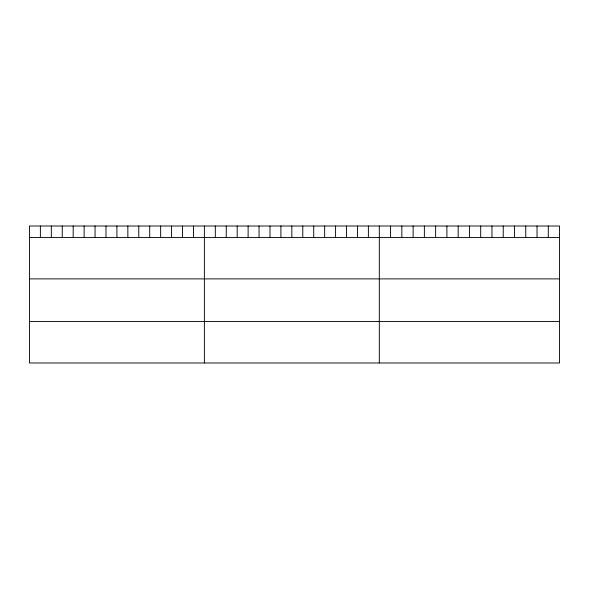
<?xml version="1.0" encoding="UTF-8"?>
<svg xmlns="http://www.w3.org/2000/svg" width="589" height="589" viewBox="0 0 589 589"><rect width="100%" height="100%" fill="white"/><g stroke="black" fill="none" stroke-linecap="round" stroke-linejoin="round"><path stroke-width="0.88" d="M559.55 237.463L559.55 362.986L29.45 362.986L29.45 226.014L559.55 226.014L559.55 237.463L29.45 237.463M29.45 278.884L559.55 278.884M29.45 321.565L559.55 321.565M548.285 226.014L548.285 237.463M537.021 226.014L537.021 237.463M525.756 226.014L525.756 237.463M514.491 226.014L514.491 237.463M503.227 226.014L503.227 237.463M491.962 226.014L491.962 237.463M480.698 226.014L480.698 237.463M469.433 226.014L469.433 237.463M458.168 226.014L458.168 237.463M446.904 226.014L446.904 237.463M435.639 226.014L435.639 237.463M424.374 226.014L424.374 237.463M413.11 226.014L413.11 237.463M401.845 226.014L401.845 237.463M390.581 226.014L390.581 237.463M379.316 226.014L379.316 362.986M368.383 226.014L368.383 237.463M357.449 226.014L357.449 237.463M346.516 226.014L346.516 237.463M335.583 226.014L335.583 237.463M324.649 226.014L324.649 237.463M313.716 226.014L313.716 237.463M302.783 226.014L302.783 237.463M291.849 226.014L291.849 237.463M280.916 226.014L280.916 237.463M269.983 226.014L269.983 237.463M259.05 226.014L259.05 237.463M248.116 226.014L248.116 237.463M237.183 226.014L237.183 237.463M226.25 226.014L226.25 237.463M215.316 226.014L215.316 237.463M204.383 226.014L204.383 362.986M193.45 226.014L193.45 237.463M182.516 226.014L182.516 237.463M171.583 226.014L171.583 237.463M160.65 226.014L160.65 237.463M149.716 226.014L149.716 237.463M138.783 226.014L138.783 237.463M127.85 226.014L127.85 237.463M116.916 226.014L116.916 237.463M105.983 226.014L105.983 237.463M95.05 226.014L95.05 237.463M84.117 226.014L84.117 237.463M73.183 226.014L73.183 237.463M62.25 226.014L62.25 237.463M51.317 226.014L51.317 237.463M40.383 226.014L40.383 237.463"/></g></svg>
